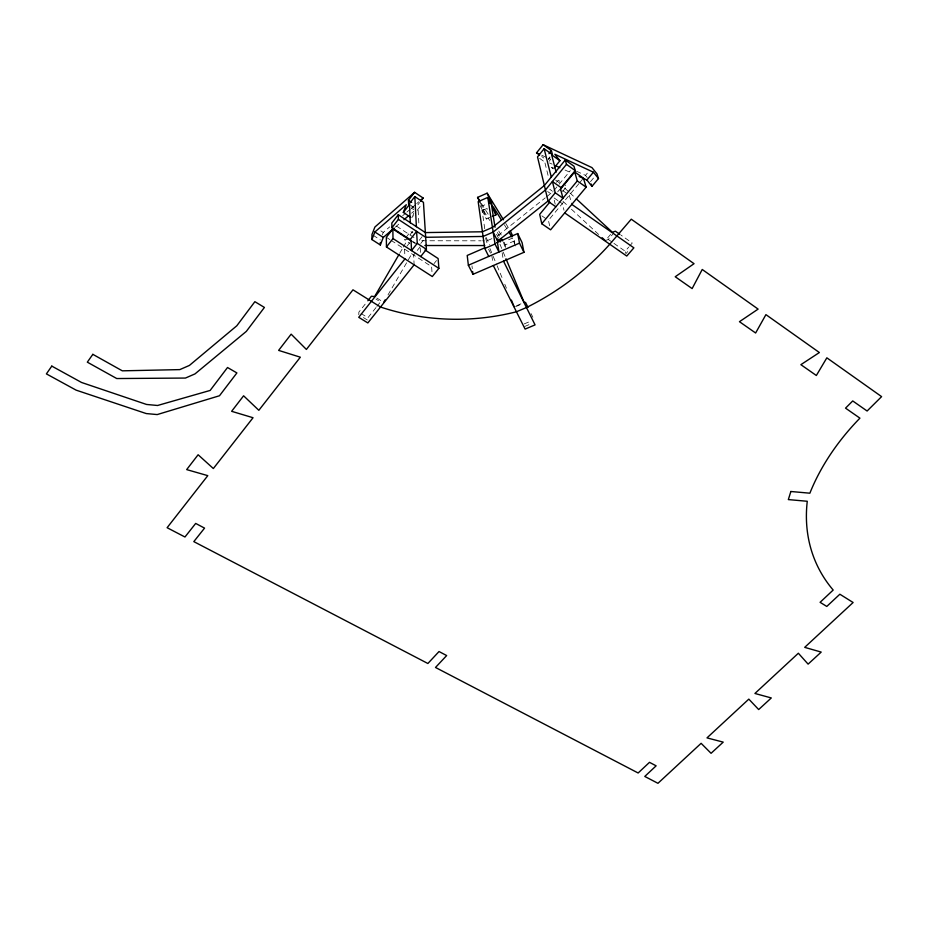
<?xml version="1.0" encoding="UTF-8"?>
<svg xmlns="http://www.w3.org/2000/svg" width="928" height="928" viewBox="0 0 928 928"><rect width="100%" height="100%" fill="white"/><g stroke="black" fill="none" stroke-linecap="round" stroke-linejoin="round"><path stroke-width="0.7" stroke-dasharray="4.64 3.48" d="M376.002 307.562L367.917 317.747L367.882 320.334L362.21 316.819M358.8 314.72L358.858 312.133L366.943 301.902M413.876 212.964L411.951 218.103L413.714 215.853M382.266 234.935L383.241 232.441L389.714 226.861M399.736 253.24L402.601 248.286M403.32 247.045L406.916 240.851M387.997 294.918L412.334 252.892M417.89 204.81L419.653 202.559M417.252 210.262L421.672 204.601M405.884 237.568L410.686 231.443L412.925 232.916M409.921 234.888L413.157 230.782M407.044 246.048L409.48 242.95M422.136 236.663L418.899 240.758L481.122 240.816M420.778 243.449L423.226 240.375M420.164 246.802L413.656 255.003L414.12 264.816M376.907 306.426L380.503 301.902L375.968 299.06M434.049 263.598L436.496 260.559M548.297 158.885L549.956 156.844M548.344 159.755L549.991 157.714M549.063 161.344L550.722 159.326L548.135 158.178M556.522 182.282L558.25 180.183L562.554 183.222M553.958 190.507L570.326 170.636M557.658 191.876L559.41 189.764M562.554 191.481L566.869 186.261L563.632 183.976M576.485 171.216L585.498 175.369L588.259 172.04M578.828 183.732L548.402 220.377L549.654 225.759M579.745 182.619L582.517 179.29M590.498 181.656L595.138 176.1M610.624 234.39L605.288 240.619L608.281 239.447L612.712 234.285M627.734 251.569L625.959 253.622L625.17 251.21L628.72 247.115M629.602 246.094L632.258 243.032L620.994 235.132M402.671 215.714L405.907 212.918M406.986 211.99L410.222 209.206M411.301 208.278L415.616 204.554M416.695 203.626L418.853 201.77M395.247 227.174L400.687 222.511M411.58 213.196L413.76 211.329M498.034 235.573L545.188 197.896M546.314 197.003L553.053 191.62M487.304 208.336L482.514 210.436L481.887 206.132L486.643 204.044M484.741 228.74L482.073 210.273L486.875 208.162M489.972 217.442L486.388 219.008L483.685 210.888L487.258 209.322M491.91 238.647L486.91 240.816L482.572 240.816M508.637 239.76L512.581 238.055L515.284 245.966M505.609 247.451L505.192 244.922L514.367 240.944L513.474 238.334M516.652 305.66L521.664 303.526M515.585 306.669L521.814 304.024M524.204 323.907L530.387 321.297M524.656 326.494L530.862 323.872M407.636 239.61L404.272 239.61L409.863 243.24M549.527 162.945L552.114 164.128M565.001 170.01L570.152 172.364M541.685 155.208L546.847 157.586M361.12 313.536L367.917 317.747M376.861 298.039L382.556 301.623M373.16 235.294L380.341 239.934M386.35 237.29L389.922 239.61M391.106 240.375L431.613 266.638L432.1 273.714M380.863 230.898L383.241 232.441M413.227 241.64L415.767 243.298M411.092 240.897L415.628 243.855M396.534 226.13L415.535 238.554M411.626 208.266L413.772 209.682M409.503 204.485L413.818 207.35M411.858 206.689L414.016 208.116M541.871 215.876L546.221 218.88M608.281 239.447L612.793 242.579M613.918 243.368L625.17 251.21M549.794 189.335L551.963 190.855M547.613 191.528L550.896 193.813M557.937 200.599L553.564 197.56L555.199 204.137M559.027 201.364L562.298 203.65L564.004 210.262M562.751 190.611L567.112 193.674M555.64 180.136L559.978 183.199M551.22 167.376L553.297 168.85L550.768 165.613M541.72 156.519L543.796 157.992M539.597 158.375L545.861 162.806M564.642 188.048L568.887 191.98M569.954 192.966L575.256 197.873M562.983 201.364L567.217 205.285M571.439 209.218L598.943 234.738M585.498 175.369L587.169 177.468M483.685 210.888L489.74 220.481M497.315 232.464L499.577 236.06M481.354 203.394L488.163 214.217M498.754 231.06L501.781 235.874M504.391 224.796L508.115 230.817M505.737 223.428L509.46 229.471M485.622 238.229L487.432 244.366M488.627 249.307L490.564 253.182M485.97 237.266L489.798 244.946M482.073 210.273L486.388 219.008M531.036 313.548L532.869 317.26M496.573 234.216L498.475 238.067M480.031 202.385L481.887 206.132M480.031 205.413L482.514 210.436M499.914 244.145L502.674 250.78M503.22 252.103L505.424 257.404M489.903 248.484L492.664 255.107M493.209 256.43L496.515 264.364M497.072 265.698L502.582 278.934M504.786 284.223L506.433 288.19M504.298 242.312L505.192 244.922M503.37 242.046L505.145 247.324M569.305 195.205L571.799 204.392M544.98 162.968L548.657 177.793M514.367 240.944L514.831 243.461M502.141 252.799L503.266 259.759M491.852 255.768L492.884 262.752M471.969 265.849L472.306 268.668M418.134 210.204L419.004 225.898M420.233 248.194L420.465 252.37M404.608 249.133L404.805 254.713"/><path stroke-width="1.39" d="M394.156 228.102L383.276 237.429L380.352 244.992L371.919 239.563L371.966 234.529L374.9 227.024L414.607 192.316L423.168 198.047L420.535 201.434M410.872 217.396L403.332 212.419L406.267 204.717L374.877 231.988L371.919 239.563M399.017 254.481L374.576 296.612L371.432 296.218L367.836 300.765M383.705 302.331L385.132 299.86M420.697 256.546L426.428 249.342L423.446 202.327L414.828 196.585L408.633 204.543L408.448 200.251L414.607 192.316M560.582 188.338L575.232 170.59L573.968 166.228L565.256 160.022L544.365 185.53L492.443 227.406L482.409 231.78L425.36 232.58L398.263 214.751L391.825 223.045L391.906 227.731L410.86 240.097M403.332 212.419L409.503 204.485L410.315 222.929M391.906 227.731L398.39 219.391L398.263 214.751M411.893 241.419L392.822 228.972L386.35 237.29L386.442 246.964L432.297 276.544L438.886 268.354L438.12 258.529L425.012 249.968M386.442 246.964L393.008 238.566L392.822 228.972M410.13 239.61L416.626 231.362L417.252 243.345L411.522 250.583L411.092 240.897M404.944 258.9L358.742 317.318L367.848 322.944L414.12 264.816M539.644 155.046L536.535 152.842L543.112 144.698L591.948 167.597L596.982 173.884L598.49 178.559L591.948 186.366L586.914 180.02L579.176 176.482M543.112 144.698L551.418 150.614L552.485 154.663L544.121 148.712L537.509 156.902L548.17 201.422L555.86 206.77M548.947 153.654L551.418 150.614M554.132 167.84L559.932 160.73L554.84 154.257L593.41 172.214L598.49 178.559M565.256 160.022L566.474 164.36L545.432 189.996L493.162 232.081L483.07 236.466L425.662 237.29L398.39 219.391M548.17 201.422L555.257 192.815L552.404 181.505L561.15 187.653M549.817 202.095L539.69 214.368L541.778 223.752L550.606 229.808L586.136 187.189L583.434 178.176L574.699 171.958L559.955 189.822M541.778 223.752L577.286 180.925L574.699 171.958M586.914 180.02L593.41 172.214M421.01 199.903L423.168 198.047M403.958 219.716L408.308 215.992M493.162 232.081L497.663 241.187L548.518 200.61M480.031 202.385L477.572 197.386L487.13 193.186L503.498 219.797M487.13 193.186L491.411 201.956L492.095 206.236L487.792 197.432L478.175 201.654L484.764 248.472L488.743 256.43M489.033 203L491.411 201.956M492.374 216.398L495.958 214.82L493.22 206.712L501.41 219.971M484.486 247.962L467.213 255.455L468.362 265.246L472.99 274.305L523.949 252.323L522.104 242.684L517.696 233.554L496.445 242.776M484.764 248.472L495.018 244.029L487.792 197.432M468.362 265.246L519.494 243.124L517.696 233.554M424.862 245.514L484.752 245.549M555.976 165.892L559.839 167.655M536.535 152.842L539.11 154.025M374.877 231.988L383.276 237.429M393.008 238.566L438.886 268.354M417.252 243.345L426.428 249.342M408.448 200.251L411.661 202.385M564.688 212.906L626.748 256.047L633.882 247.834L571.799 204.392M555.257 192.815L562.96 198.209L560.57 189.08M619.869 234.343L615.368 231.188L612.41 232.302L576.323 198.859M577.286 180.925L586.136 187.189M566.474 164.36L575.232 170.59M559.932 160.73L551.615 154.802L556.15 172.167M602.11 237.672L605.288 240.619M501.097 238.45L502.605 240.851M477.572 197.386L479.08 199.787M508.857 232.023L511.838 236.849M510.203 230.678L512.581 235.712M493.302 265.536L525.109 329.092L535.062 324.881L503.498 261.151M527.986 307.377L525.538 302.435L524.169 302.458L505.98 258.726M495.018 244.029L498.974 251.998L497.431 242.347M499.102 239.354L500.366 241.918M495.958 214.82L491.678 206.062L495.042 227.279M519.494 243.124L523.949 252.323M511.398 300.104L514.147 306.727M591.229 184.011L591.948 186.366M544.121 148.712L551.29 177.074M497.28 238.832L497.663 241.187M472.642 271.486L472.99 274.305M414.828 196.585L416.382 226.664M380.341 242.463L380.352 244.992M790.865 491.492L788.336 499.589L807.267 501.271A199.914 148.178 -25.6 0 0 833.182 590.046L820.097 602.318L826.778 606.436L839.863 594.222L853.11 602.504L804.692 647.361L821.21 652.082L808.102 664.123L798.358 653.231L754.916 693.471L771.307 697.949L758.675 709.549L748.826 699.12L706.985 737.888L723.225 742.122L711.068 753.304L701.116 743.316L657.952 783.302L644.774 776.446L656.131 765.832L649.496 762.34L638.139 772.989L435.499 667.464L446.658 655.562L439.025 651.537L427.878 663.497L193.813 541.616L204.554 528.113L195.68 523.438L184.962 536.999L167.11 527.707L207.791 475.646L186.667 469.603L198.116 454.755L213.347 468.536L253.042 417.728L231.629 411.313L243.6 395.804L258.842 410.304L300.336 357.199L278.632 350.39L291.148 334.161L306.391 349.438L352.976 289.814L380.515 307.029A233.937 224.738 -5.9 0 0 516.455 311.773L526.466 307.528A283.179 272.994 13 0 0 609.754 244.238L631.272 219.194L694.051 263.691L675.224 276.753L692.137 288.585L702.229 269.48L758.118 309.105L739.454 321.691L755.624 333.001L765.925 314.638L819.378 352.536L800.876 364.669L816.35 375.492L826.848 357.825L881.6 396.627L867.112 411.011L852.728 400.942L845.536 408.146L859.92 418.145A233.984 170.288 -25.1 0 0 809.866 493.197L790.865 491.492M51.794 366.108L46.4 373.891L76.119 390.143L146.241 413.563L157.203 414.572L219.484 395.757L236.895 372.928L227.522 367.511L210.146 390.444L157.563 405.49L146.554 404.457L81.548 382.475L51.794 366.108M92.835 354.334L87.325 362.164L116.754 378.543L185.426 378.056L194.996 373.903L246.326 331.389L264.41 307.435L254.875 301.681L236.826 325.763L189.405 365.435L179.8 369.611L122.31 370.829L92.835 354.334"/></g></svg>
